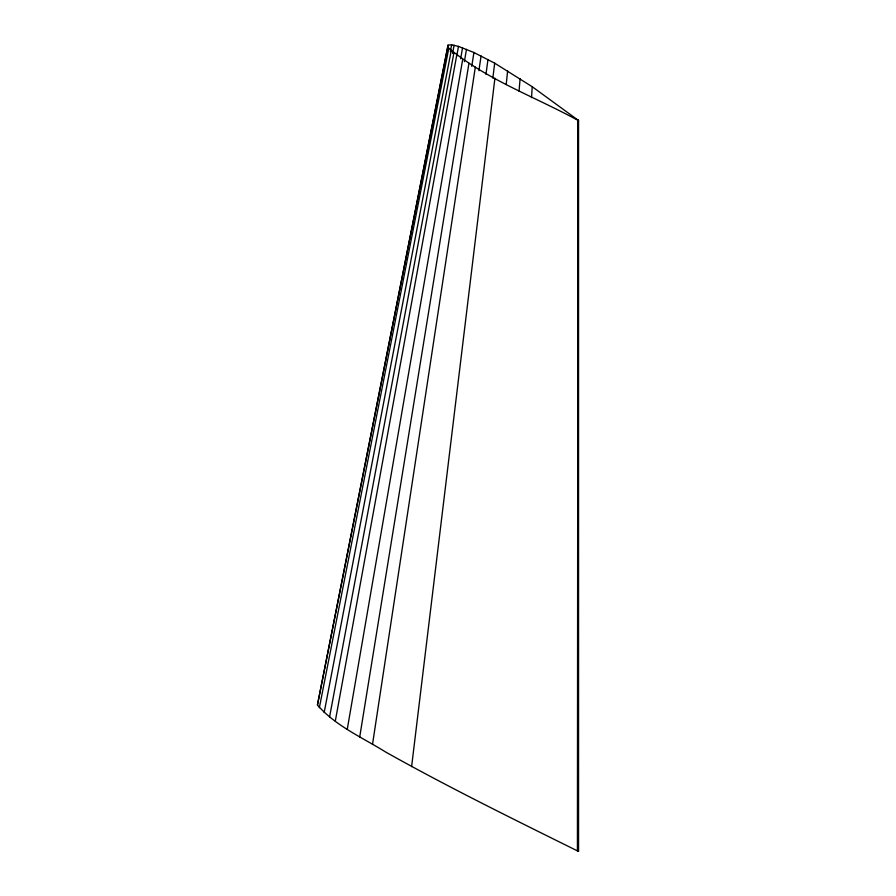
<?xml version="1.0" encoding="UTF-8"?>
<svg xmlns="http://www.w3.org/2000/svg" width="896" height="896" viewBox="0 0 896 896"><rect width="100%" height="100%" fill="white"/><g stroke="black" fill="none" stroke-linecap="round" stroke-linejoin="round"><path stroke-width="1.34" d="M577.416 850.875L577.987 120.355C534.554 96.589 485.8 79.386 447.754 47.286L448 45.147L451.662 44.8L458.494 46.413L473.928 52.506L494.682 63.179L532.235 86.733L578.558 120.523L578.558 851.2L577.416 850.875C512.926 818.91 448.246 787.158 385.47 751.923C362.275 737.419 335.608 726.006 317.442 705.006L448 45.147M578.256 120.198L577.965 850.55L578.558 851.2M531.518 97.619L532.235 86.733M519.042 91.19L520.106 78.68M506.218 84.549L507.64 70.818M411.611 766.629L494.928 78.154M492.834 78.12L494.682 63.179M485.968 74.357L487.973 59.494M478.912 70.706L481.062 55.933M372.49 744.509L475.328 67.077M471.755 66.326L473.928 52.506M359.722 736.96L468.933 63.291M464.374 61.667L466.469 49.291M347.278 729.21L462.694 59.405M460.645 58.766L462.571 47.79M335.294 721.146L456.702 55.373M456.747 55.989L458.494 46.413M329.582 716.934L453.835 53.267M452.558 53.424L454.115 45.226M324.173 712.522L451.136 51.05M450.341 51.621L451.662 44.8M319.357 707.728L448.717 48.653M317.442 705.006L447.754 47.286M577.987 120.355L578.558 120.523"/></g></svg>
